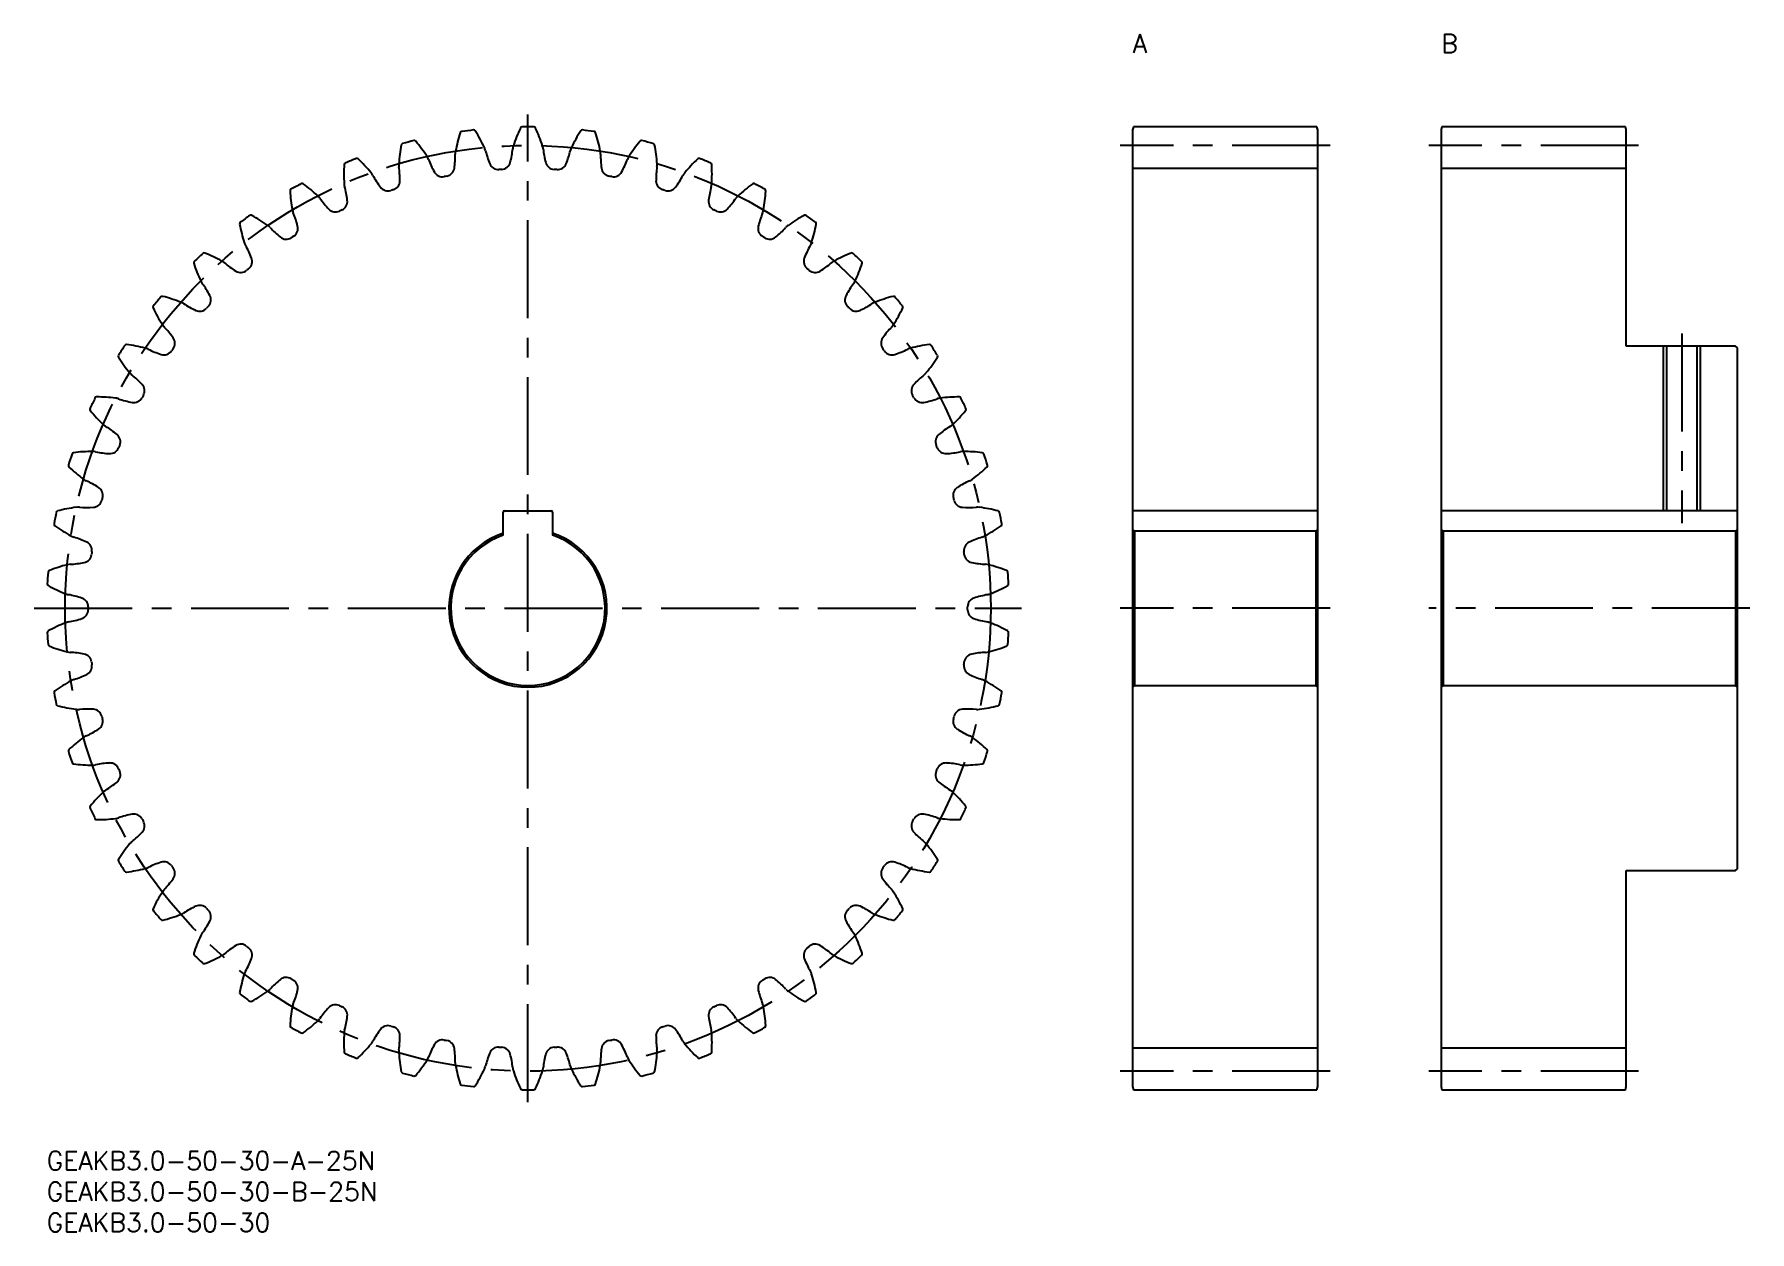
# Model space of a CAD drawing. Extents: x -2 to 276, y -13 to 181.
import ezdxf

# ---------------------------------------------------------------- set-up
doc = ezdxf.new("R2010")
doc.units = 0
doc.header["$LTSCALE"] = 0.5
doc.linetypes.add('CENTER', pattern=[50.8, 31.75, -6.35, 6.35, -6.35])
for name, color, linetype in [('MSM_CENTER', 1, 'CENTER'), ('MSM_CONTINUOUS', 7, 'CONTINUOUS'), ('MSM_NARROW', 5, 'CONTINUOUS'), ('MSM_PART_NUMBER', 7, 'CONTINUOUS')]:
    doc.layers.add(name, color=color, linetype=linetype)
doc.styles.get("Standard").update_dxf_attribs({"font": 'txt.shx', "height": 3, "bigfont": 'bigfont.shx'})

# ---------------------------------------------------------------- blocks, each defined once
blk = doc.blocks.new('*U3')
at = {"layer": 'MSM_PART_NUMBER'}
blk.add_text('GEAKB3.0-50-30-A-25N', height=3, dxfattribs=at).set_placement((0, -3))
blk = doc.blocks.new('*U4')
at = {"layer": 'MSM_PART_NUMBER'}
blk.add_text('GEAKB3.0-50-30-B-25N', height=3, dxfattribs=at).set_placement((0, -8))
blk = doc.blocks.new('*U5')
at = {"layer": 'MSM_PART_NUMBER'}
blk.add_text('GEAKB3.0-50-30', height=3, dxfattribs=at).set_placement((0, -13))
blk = doc.blocks.new('*U6')
at = {"layer": 'MSM_PART_NUMBER'}
blk.add_text('A', height=3, dxfattribs=at).set_placement((176, 178))
blk = doc.blocks.new('*U7')
at = {"layer": 'MSM_PART_NUMBER'}
blk.add_text('B', height=3, dxfattribs=at).set_placement((226, 178))

msp = doc.modelspace()

# ---------------------------------------------------------------- linework, layer by layer
at = {"layer": 'MSM_CENTER'}
for p, q in [((78, 8), (78, 168)), ((208, 163), (174, 163)), ((258, 163), (224, 163)), ((265, 132.5), (265, 101.8)), ((-2, 88), (158, 88)), ((208, 88), (174, 88)), ((276, 88), (224, 88)), ((208, 13), (174, 13)), ((258, 13), (224, 13))]:
    msp.add_line(p, q, dxfattribs=at)
msp.add_circle((78, 88), 75, dxfattribs=at)
at = {"layer": 'MSM_CONTINUOUS'}
for p, q in [((176.13, 166), (176, 165.5)), ((176, 165.5), (176, 10.5)), ((205.87, 166), (176.13, 166)), ((206, 165.5), (205.87, 166)), ((206, 10.5), (206, 165.5)), ((226.13, 166), (226, 165.5)), ((226, 165.5), (226, 10.5)), ((255.87, 166), (226.13, 166)), ((256, 165.5), (255.87, 166)), ((256, 130.5), (256, 165.5)), ((206, 159.25), (176, 159.25)), ((256, 159.25), (226, 159.25)), ((273.7, 130.5), (256, 130.5)), ((262.54, 130.5), (262.54, 103.8)), ((267.46, 130.5), (267.46, 103.8)), ((274, 130.2), (273.7, 130.5)), ((274, 45.8), (274, 130.2)), ((74, 99.84), (74, 103.6)), ((74.2, 103.8), (81.8, 103.8)), ((82, 103.6), (82, 99.84)), ((206, 103.8), (176, 103.8)), ((274, 103.8), (226, 103.8)), ((176, 100.8), (176.3, 100.5)), ((176.3, 100.5), (176.3, 75.5)), ((205.7, 100.5), (176.3, 100.5)), ((205.7, 100.5), (206, 100.8)), ((205.7, 100.5), (205.7, 75.5)), ((226, 100.8), (226.3, 100.5)), ((226.3, 100.5), (226.3, 75.5)), ((273.7, 100.5), (226.3, 100.5)), ((273.7, 100.5), (274, 100.8)), ((273.7, 100.5), (273.7, 75.5)), ((176.3, 75.5), (176, 75.2)), ((176.3, 75.5), (205.7, 75.5)), ((206, 75.2), (205.7, 75.5)), ((226.3, 75.5), (226, 75.2)), ((226.3, 75.5), (273.7, 75.5)), ((274, 75.2), (273.7, 75.5)), ((256, 10.5), (256, 45.5)), ((256, 45.5), (273.7, 45.5)), ((273.7, 45.5), (274, 45.8)), ((206, 16.75), (176, 16.75)), ((256, 16.75), (226, 16.75)), ((176, 10.5), (176.13, 10)), ((176.13, 10), (205.87, 10)), ((205.87, 10), (206, 10.5)), ((226, 10.5), (226.13, 10)), ((226.13, 10), (255.87, 10)), ((255.87, 10), (256, 10.5))]:
    msp.add_line(p, q, dxfattribs=at)
for centre, radius, start, end in [((90.81, 157.31), 25, 161.9413, 169), ((67.32, 164.96), 0.3, 97.8968, 161.9413), ((78, 88), 78, 96.5032, 97.8968), ((69.2, 165.2), 0.3, 32.4587, 96.5032), ((48.36, 151.94), 25, 25.4, 32.4587), ((99.39, 155.15), 25, 154.7413, 161.8), ((77.06, 165.69), 0.3, 90.6968, 154.7413), ((78, 88), 78, 89.3032, 90.6968), ((78.94, 165.69), 0.3, 25.2587, 89.3032), ((56.61, 155.15), 25, 18.2, 25.2587), ((107.64, 151.94), 25, 147.5413, 154.6), ((86.8, 165.2), 0.3, 83.4968, 147.5413), ((78, 88), 78, 82.1032, 83.4968), ((88.68, 164.96), 0.3, 18.0587, 82.1031), ((65.19, 157.31), 25, 11, 18.0587), ((82.02, 158.37), 25, 169.1413, 176.2), ((57.76, 163.02), 0.3, 105.0968, 169.1413), ((78, 88), 78, 103.7032, 105.0968), ((59.59, 163.49), 0.3, 39.6587, 103.7032), ((40.58, 147.72), 25, 32.6, 39.6587), ((50.84, 161.34), 15.38, 352.4165, 0.8511), ((68.7, 161.6), 2.48, 169, 180.8511), ((68.7, 161.6), 2.48, 13.5489, 25.4), ((86.07, 165.79), 15.38, 193.5489, 201.9835), ((60.25, 164.16), 15.38, 345.2165, 353.6511), ((78, 162.19), 2.48, 161.8, 173.6511), ((78, 162.19), 2.48, 6.3489, 18.2), ((95.75, 164.16), 15.38, 186.3489, 194.7835), ((69.93, 165.79), 15.38, 338.0165, 346.4511), ((87.3, 161.6), 2.48, 154.6, 166.4511), ((87.3, 161.6), 2.48, 359.1489, 11), ((105.16, 161.34), 15.38, 179.1489, 187.5835), ((115.42, 147.72), 25, 140.3413, 147.4), ((96.41, 163.49), 0.3, 76.2968, 140.3413), ((78, 88), 78, 74.9032, 76.2968), ((98.24, 163.02), 0.3, 10.8587, 74.9031), ((73.98, 158.37), 25, 3.8, 10.8587), ((73.17, 158.31), 25, 176.3413, 183.4), ((48.52, 159.89), 0.3, 112.2971, 176.3413), ((78, 88), 78, 110.9032, 112.2968), ((50.28, 160.59), 0.3, 46.8587, 110.9032), ((33.39, 142.56), 25, 39.8, 46.8587), ((50.69, 156.98), 2.48, 27.9489, 39.8), ((59.55, 159.86), 2.48, 176.2, 188.0511), ((41.86, 157.36), 15.38, 359.6165, 8.0511), ((59.55, 159.86), 2.48, 20.7489, 32.6), ((76.26, 166.19), 15.38, 200.7489, 209.1835), ((64.13, 159.42), 1.5, 209.1835, 280.9879), ((64.6, 159.51), 1.5, 280.6121, 352.4165), ((73.19, 160.59), 1.5, 201.9835, 273.7879), ((78, 88), 71.25, 93.4121, 93.7879), ((73.67, 160.62), 1.5, 273.4121, 345.2165), ((82.33, 160.62), 1.5, 194.7835, 266.5879), ((78, 88), 71.25, 86.2121, 86.5879), ((82.81, 160.59), 1.5, 266.2121, 338.0165), ((91.4, 159.51), 1.5, 187.5835, 259.3879), ((91.87, 159.42), 1.5, 259.0121, 330.8165), ((79.74, 166.19), 15.38, 330.8165, 339.2511), ((96.45, 159.86), 2.48, 147.4, 159.2511), ((114.14, 157.36), 15.38, 171.9489, 180.3835), ((96.45, 159.86), 2.48, 351.9489, 3.8), ((105.31, 156.98), 2.48, 140.2, 152.0511), ((122.61, 142.56), 25, 133.1413, 140.2), ((105.72, 160.59), 0.3, 69.0968, 133.1413), ((78, 88), 78, 67.7032, 69.0968), ((107.48, 159.89), 0.3, 3.6587, 67.7031), ((82.83, 158.31), 25, 356.6, 3.6587), ((39.74, 155.63), 0.3, 119.4971, 183.5413), ((78, 88), 78, 118.1032, 119.4968), ((41.4, 156.54), 0.3, 54.0587, 118.1032), ((26.9, 136.54), 25, 47, 54.0587), ((50.69, 156.98), 2.48, 183.4, 195.2511), ((33.45, 152.28), 15.38, 6.8165, 15.2511), ((66.47, 165.35), 15.38, 207.9489, 216.3835), ((55.29, 157.12), 1.5, 216.3835, 288.1879), ((78, 88), 71.25, 107.8121, 108.1879), ((55.75, 157.26), 1.5, 287.8121, 359.6165), ((78, 88), 71.25, 100.6121, 100.9879), ((78, 88), 71.25, 79.0121, 79.3879), ((100.25, 157.26), 1.5, 180.3835, 252.1879), ((78, 88), 71.25, 71.8121, 72.1879), ((100.71, 157.12), 1.5, 251.8121, 323.6165), ((89.53, 165.35), 15.38, 323.6165, 332.0511), ((122.55, 152.28), 15.38, 164.7489, 173.1835), ((105.31, 156.98), 2.48, 344.7489, 356.6), ((129.1, 136.54), 25, 125.9413, 133), ((114.6, 156.54), 0.3, 61.8968, 125.9413), ((78, 88), 78, 60.5032, 61.8968), ((116.26, 155.63), 0.3, 356.4588, 60.5032), ((64.4, 157.15), 25, 183.5413, 190.6), ((42.26, 153.01), 2.48, 35.1489, 47), ((56.87, 163.3), 15.38, 215.1489, 223.5835), ((47.24, 153.93), 1.5, 295.0121, 6.8165), ((108.76, 153.93), 1.5, 173.1835, 244.9879), ((99.13, 163.3), 15.38, 316.4165, 324.8511), ((113.74, 153.01), 2.48, 133, 144.8511), ((91.6, 157.15), 25, 349.4, 356.4587), ((31.57, 150.3), 0.3, 126.6971, 190.7413), ((55.84, 154.9), 25, 190.7413, 197.8), ((78, 88), 78, 125.3032, 126.6968), ((33.1, 151.41), 0.3, 61.2588, 125.3032), ((21.22, 129.75), 25, 54.2, 61.2587), ((42.26, 153.01), 2.48, 190.6, 202.4511), ((25.75, 146.19), 15.38, 14.0165, 22.4511), ((46.81, 153.72), 1.5, 223.5835, 295.3879), ((78, 88), 71.25, 115.0121, 115.3879), ((78, 88), 71.25, 64.6121, 64.9879), ((109.19, 153.72), 1.5, 244.6121, 316.4165), ((130.25, 146.19), 15.38, 157.5489, 165.9835), ((113.74, 153.01), 2.48, 337.5489, 349.4), ((134.78, 129.75), 25, 118.7413, 125.8), ((122.9, 151.41), 0.3, 54.6968, 118.7413), ((78, 88), 78, 53.3032, 54.6968), ((100.16, 154.9), 25, 342.2, 349.2587), ((124.43, 150.3), 0.3, 349.2588, 53.3032), ((34.39, 148.02), 2.48, 42.3489, 54.2), ((47.6, 160.05), 15.38, 222.3489, 230.7835), ((38.82, 149.3), 1.5, 230.7835, 302.5879), ((78, 88), 71.25, 122.2121, 122.5879), ((39.22, 149.55), 1.5, 302.2121, 14.0165), ((116.78, 149.55), 1.5, 165.9835, 237.7879), ((78, 88), 71.25, 57.4121, 57.7879), ((117.18, 149.3), 1.5, 237.4121, 309.2165), ((108.4, 160.05), 15.38, 309.2165, 317.6511), ((121.61, 148.02), 2.48, 125.8, 137.6511), ((78, 88), 78, 132.5032, 133.8968), ((25.5, 145.28), 0.3, 68.4587, 132.5032), ((16.43, 122.31), 25, 61.4, 68.4587), ((34.39, 148.02), 2.48, 197.8, 209.6511), ((18.87, 139.18), 15.38, 21.2165, 29.6511), ((31.81, 144.21), 1.5, 309.4121, 21.2165), ((124.19, 144.21), 1.5, 158.7835, 230.5879), ((137.13, 139.18), 15.38, 150.3489, 158.7835), ((121.61, 148.02), 2.48, 330.3489, 342.2), ((139.57, 122.31), 25, 111.5413, 118.6), ((130.5, 145.28), 0.3, 47.4968, 111.5413), ((78, 88), 78, 46.1032, 47.4968), ((24.13, 143.99), 0.3, 133.8971, 197.9413), ((47.62, 151.6), 25, 197.9413, 205), ((27.21, 142.08), 2.48, 49.5489, 61.4), ((38.8, 155.68), 15.38, 229.5489, 237.9835), ((31.44, 143.9), 1.5, 237.9835, 309.7879), ((78, 88), 71.25, 129.4121, 129.7879), ((78, 88), 71.25, 50.2121, 50.5879), ((124.56, 143.9), 1.5, 230.2121, 302.0165), ((117.2, 155.68), 15.38, 302.0165, 310.4511), ((128.79, 142.08), 2.48, 118.6, 130.4511), ((108.38, 151.6), 25, 335, 342.0587), ((131.87, 143.99), 0.3, 342.0587, 46.1032), ((27.21, 142.08), 2.48, 205, 216.8511), ((12.92, 131.37), 15.38, 28.4165, 36.8511), ((143.08, 131.37), 15.38, 143.1489, 151.5835), ((128.79, 142.08), 2.48, 323.1489, 335), ((17.53, 136.8), 0.3, 141.0971, 205.1413), ((39.89, 147.29), 25, 205.1413, 212.2), ((78, 88), 78, 139.7032, 141.0968), ((18.74, 138.25), 0.3, 75.6587, 139.7032), ((12.62, 114.32), 25, 68.6, 75.6587), ((20.84, 135.29), 2.48, 56.7489, 68.6), ((30.63, 150.23), 15.38, 236.7489, 245.1835), ((24.8, 137.63), 1.5, 245.1835, 316.9879), ((78, 88), 71.25, 136.6121, 136.9879), ((25.13, 137.97), 1.5, 316.6121, 28.4165), ((130.87, 137.97), 1.5, 151.5835, 223.3879), ((78, 88), 71.25, 43.0121, 43.3879), ((131.2, 137.63), 1.5, 223.0121, 294.8165), ((125.37, 150.23), 15.38, 294.8165, 303.2511), ((135.16, 135.29), 2.48, 111.4, 123.2511), ((143.38, 114.32), 25, 104.3413, 111.4), ((137.26, 138.25), 0.3, 40.2968, 104.3413), ((116.11, 147.29), 25, 327.8, 334.8587), ((78, 88), 78, 38.9032, 40.2968), ((138.47, 136.8), 0.3, 334.8587, 38.9032), ((20.84, 135.29), 2.48, 212.2, 224.0511), ((8, 122.87), 15.38, 35.6165, 44.0511), ((148, 122.87), 15.38, 135.9489, 144.3835), ((135.16, 135.29), 2.48, 315.9489, 327.8), ((12.91, 130.43), 0.3, 82.8587, 146.9032), ((9.84, 105.92), 25, 75.8, 82.8587), ((19.28, 130.95), 1.5, 323.8121, 35.6165), ((136.72, 130.95), 1.5, 144.3835, 216.1879), ((146.16, 105.92), 25, 97.1413, 104.2), ((143.09, 130.43), 0.3, 33.0968, 97.1413), ((11.89, 128.83), 0.3, 148.2968, 212.3413), ((78, 88), 78, 146.9032, 148.2968), ((32.76, 142.05), 25, 212.3413, 219.4), ((15.36, 127.75), 2.48, 63.9489, 75.8), ((23.21, 143.8), 15.38, 243.9489, 252.3835), ((19, 130.57), 1.5, 252.3835, 324.1879), ((78, 88), 71.25, 143.8121, 144.1879), ((78, 88), 71.25, 35.8121, 36.1879), ((137, 130.57), 1.5, 215.8121, 287.6165), ((132.79, 143.8), 15.38, 287.6165, 296.0511), ((140.64, 127.75), 2.48, 104.2, 116.0511), ((123.24, 142.05), 25, 320.6, 327.6587), ((78, 88), 78, 31.7032, 33.0968), ((144.11, 128.83), 0.3, 327.6587, 31.7032), ((15.36, 127.75), 2.48, 219.4, 231.2511), ((4.18, 113.82), 15.38, 42.8165, 51.2511), ((151.82, 113.82), 15.38, 128.7489, 137.1835), ((140.64, 127.75), 2.48, 308.7489, 320.6), ((78, 88), 71.25, 151.0121, 151.3879), ((14.36, 123.26), 1.5, 331.0121, 42.8165), ((141.64, 123.26), 1.5, 137.1835, 208.9879), ((78, 88), 71.25, 28.6121, 28.9879), ((7.3, 120.23), 0.3, 155.4968, 219.5413), ((78, 88), 78, 154.1032, 155.4968), ((26.35, 135.95), 25, 219.5413, 226.6), ((8.1, 121.94), 0.3, 90.0587, 154.1032), ((8.13, 97.24), 25, 83, 90.0587), ((10.87, 119.59), 2.48, 71.1489, 83), ((16.64, 136.49), 15.38, 251.1489, 259.5835), ((14.13, 122.84), 1.5, 259.5835, 331.3879), ((141.87, 122.84), 1.5, 208.6121, 280.4165), ((139.36, 136.49), 15.38, 280.4165, 288.8511), ((145.13, 119.59), 2.48, 97, 108.8511), ((147.87, 97.24), 25, 89.9413, 97), ((129.65, 135.95), 25, 313.4, 320.4587), ((147.9, 121.94), 0.3, 25.8968, 89.9413), ((78, 88), 78, 24.5032, 25.8968), ((148.7, 120.23), 0.3, 320.4588, 24.5032), ((10.87, 119.59), 2.48, 226.6, 238.4511), ((1.53, 104.36), 15.38, 50.0165, 58.4511), ((154.47, 104.36), 15.38, 121.5489, 129.9835), ((145.13, 119.59), 2.48, 301.5489, 313.4), ((10.27, 114.56), 1.5, 266.7835, 338.5879), ((10.45, 115), 1.5, 338.2121, 50.0165), ((78, 88), 71.25, 158.2121, 158.5879), ((145.55, 115), 1.5, 129.9835, 201.7879), ((78, 88), 71.25, 21.4121, 21.7879), ((145.73, 114.56), 1.5, 201.4121, 273.2165), ((78, 88), 78, 161.3032, 162.6968), ((4.4, 112.91), 0.3, 97.2587, 161.3032), ((7.52, 88.41), 25, 90.2, 97.2587), ((7.44, 110.93), 2.48, 78.3489, 90.2), ((11.05, 128.42), 15.38, 258.3489, 266.7835), ((144.95, 128.42), 15.38, 273.2165, 281.6511), ((148.56, 110.93), 2.48, 89.8, 101.6511), ((148.48, 88.41), 25, 82.7413, 89.8), ((151.6, 112.91), 0.3, 18.6968, 82.7413), ((78, 88), 78, 17.3032, 18.6968), ((3.82, 111.11), 0.3, 162.6968, 226.7413), ((20.74, 129.1), 25, 226.7413, 233.8), ((7.44, 110.93), 2.48, 233.8, 245.6511), ((0.08, 94.65), 15.38, 57.2165, 65.6511), ((155.92, 94.65), 15.38, 114.3489, 122.7835), ((148.56, 110.93), 2.48, 294.3489, 306.2), ((135.26, 129.1), 25, 306.2, 313.2587), ((152.18, 111.11), 0.3, 313.2588, 17.3032), ((7.6, 106.32), 1.5, 345.4121, 57.2165), ((78, 88), 71.25, 165.4121, 165.7879), ((148.4, 106.32), 1.5, 122.7835, 194.5879), ((78, 88), 71.25, 14.2121, 14.5879), ((78, 88), 78, 168.5032, 169.8968), ((1.86, 103.49), 0.3, 104.4587, 168.5032), ((8.03, 79.57), 25, 97.4, 104.4587), ((5.13, 101.9), 2.48, 85.5489, 97.4), ((6.51, 119.71), 15.38, 265.5489, 273.9835), ((7.48, 105.86), 1.5, 273.9835, 345.7879), ((74.2, 103.6), 0.2, 90, 180), ((81.8, 103.6), 0.2, 0, 90), ((148.52, 105.86), 1.5, 194.2121, 266.0165), ((149.49, 119.71), 15.38, 266.0165, 274.4511), ((150.87, 101.9), 2.48, 82.6, 94.4511), ((147.97, 79.57), 25, 75.5413, 82.6), ((154.14, 103.49), 0.3, 11.4968, 75.5413), ((78, 88), 78, 10.1032, 11.4968), ((1.5, 101.63), 0.3, 169.8968, 233.9413), ((16.04, 121.6), 25, 233.9413, 241), ((78, 88), 12.8, 108.21, 71.79), ((139.96, 121.6), 25, 299, 306.0587), ((154.5, 101.63), 0.3, 306.0587, 10.1032), ((5.13, 101.9), 2.48, 241, 252.8511), ((-0.14, 84.83), 15.38, 64.4165, 72.8511), ((5.85, 97.35), 1.5, 352.6121, 64.4165), ((78, 88), 12.5, 108.6629, 71.3371), ((150.15, 97.35), 1.5, 115.5835, 187.3879), ((156.14, 84.83), 15.38, 107.1489, 115.5835), ((150.87, 101.9), 2.48, 287.1489, 299), ((9.63, 70.87), 25, 104.6, 111.6587), ((3.96, 92.66), 2.48, 92.7489, 104.6), ((3.1, 110.5), 15.38, 272.7489, 281.1835), ((5.79, 96.88), 1.5, 281.1835, 352.9879), ((78, 88), 71.25, 172.6121, 172.9879), ((78, 88), 71.25, 7.0121, 7.3879), ((150.21, 96.88), 1.5, 187.0121, 258.8165), ((152.9, 110.5), 15.38, 258.8165, 267.2511), ((152.04, 92.66), 2.48, 75.4, 87.2511), ((146.37, 70.87), 25, 68.3413, 75.4), ((78, 88), 78, 175.7032, 177.0968), ((0.4, 91.94), 0.3, 177.0968, 241.1413), ((0.52, 93.82), 0.3, 111.6587, 175.7032), ((155.48, 93.82), 0.3, 4.2968, 68.3413), ((155.6, 91.94), 0.3, 298.8587, 2.9032), ((78, 88), 78, 2.9032, 4.2968), ((12.32, 113.57), 25, 241.1413, 248.2), ((3.96, 92.66), 2.48, 248.2, 260.0511), ((0.87, 75.06), 15.38, 71.6165, 80.0511), ((5.25, 88.24), 1.5, 359.8121, 71.6165), ((150.75, 88.24), 1.5, 108.3835, 180.1879), ((155.13, 75.06), 15.38, 99.9489, 108.3835), ((152.04, 92.66), 2.48, 279.9489, 291.8), ((143.68, 113.57), 25, 291.8, 298.8587), ((0.87, 100.94), 15.38, 279.9489, 288.3835), ((5.25, 87.76), 1.5, 288.3835, 0.1879), ((78, 88), 71.25, 179.8121, 180.1879), ((78, 88), 71.25, 359.8121, 0.1879), ((150.75, 87.76), 1.5, 179.8121, 251.6165), ((155.13, 100.94), 15.38, 251.6165, 260.0511), ((0.4, 84.06), 0.3, 118.8587, 182.9032), ((78, 88), 78, 182.9032, 184.2968), ((12.32, 62.43), 25, 111.8, 118.8587), ((3.96, 83.34), 2.48, 99.9489, 111.8), ((152.04, 83.34), 2.48, 68.2, 80.0511), ((143.68, 62.43), 25, 61.1413, 68.2), ((155.6, 84.06), 0.3, 357.0968, 61.1413), ((78, 88), 78, 355.7032, 357.0968), ((0.52, 82.18), 0.3, 184.2968, 248.3413), ((9.63, 105.13), 25, 248.3413, 255.4), ((3.96, 83.34), 2.48, 255.4, 267.2511), ((3.1, 65.5), 15.38, 78.8165, 87.2511), ((152.9, 65.5), 15.38, 92.7489, 101.1835), ((152.04, 83.34), 2.48, 272.7489, 284.6), ((146.37, 105.13), 25, 284.6, 291.6587), ((155.48, 82.18), 0.3, 291.6587, 355.7032), ((5.79, 79.12), 1.5, 7.0121, 78.8165), ((5.85, 78.65), 1.5, 295.5835, 7.3879), ((78, 88), 71.25, 187.0121, 187.3879), ((150.15, 78.65), 1.5, 172.6121, 244.4165), ((78, 88), 71.25, 352.6121, 352.9879), ((150.21, 79.12), 1.5, 101.1835, 172.9879), ((16.04, 54.4), 25, 119, 126.0587), ((5.13, 74.1), 2.48, 107.1489, 119), ((-0.14, 91.17), 15.38, 287.1489, 295.5835), ((156.14, 91.17), 15.38, 244.4165, 252.8511), ((150.87, 74.1), 2.48, 61, 72.8511), ((139.96, 54.4), 25, 53.9413, 61), ((1.5, 74.37), 0.3, 126.0587, 190.1032), ((78, 88), 78, 190.1032, 191.4968), ((1.86, 72.51), 0.3, 191.4968, 255.5413), ((154.14, 72.51), 0.3, 284.4587, 348.5032), ((78, 88), 78, 348.5032, 349.8968), ((154.5, 74.37), 0.3, 349.8968, 53.9413), ((8.03, 96.43), 25, 255.5413, 262.6), ((5.13, 74.1), 2.48, 262.6, 274.4511), ((6.51, 56.29), 15.38, 86.0165, 94.4511), ((7.48, 70.14), 1.5, 14.2121, 86.0165), ((7.6, 69.68), 1.5, 302.7835, 14.5879), ((78, 88), 71.25, 194.2121, 194.5879), ((148.4, 69.68), 1.5, 165.4121, 237.2165), ((78, 88), 71.25, 345.4121, 345.7879), ((148.52, 70.14), 1.5, 93.9835, 165.7879), ((149.49, 56.29), 15.38, 85.5489, 93.9835), ((150.87, 74.1), 2.48, 265.5489, 277.4), ((147.97, 96.43), 25, 277.4, 284.4587), ((20.74, 46.9), 25, 126.2, 133.2587), ((7.44, 65.07), 2.48, 114.3489, 126.2), ((0.08, 81.35), 15.38, 294.3489, 302.7835), ((155.92, 81.35), 15.38, 237.2165, 245.6511), ((148.56, 65.07), 2.48, 53.8, 65.6511), ((135.26, 46.9), 25, 46.7413, 53.8), ((3.82, 64.89), 0.3, 133.2587, 197.3032), ((78, 88), 78, 197.3032, 198.6968), ((78, 88), 78, 341.3032, 342.6968), ((152.18, 64.89), 0.3, 342.6968, 46.7413), ((4.4, 63.09), 0.3, 198.6968, 262.7413), ((7.52, 87.59), 25, 262.7413, 269.8), ((7.44, 65.07), 2.48, 269.8, 281.6511), ((11.05, 47.58), 15.38, 93.2165, 101.6511), ((10.27, 61.44), 1.5, 21.4121, 93.2165), ((10.45, 61), 1.5, 309.9835, 21.7879), ((78, 88), 71.25, 201.4121, 201.7879), ((145.55, 61), 1.5, 158.2121, 230.0165), ((78, 88), 71.25, 338.2121, 338.5879), ((145.73, 61.44), 1.5, 86.7835, 158.5879), ((144.95, 47.58), 15.38, 78.3489, 86.7835), ((148.56, 65.07), 2.48, 258.3489, 270.2), ((148.48, 87.59), 25, 270.2, 277.2587), ((151.6, 63.09), 0.3, 277.2587, 341.3032), ((10.87, 56.41), 2.48, 121.5489, 133.4), ((1.53, 71.64), 15.38, 301.5489, 309.9835), ((154.47, 71.64), 15.38, 230.0165, 238.4511), ((145.13, 56.41), 2.48, 46.6, 58.4511), ((7.3, 55.77), 0.3, 140.4587, 204.5032), ((78, 88), 78, 204.5032, 205.8968), ((26.35, 40.05), 25, 133.4, 140.4587), ((129.65, 40.05), 25, 39.5413, 46.6), ((78, 88), 78, 334.1032, 335.4968), ((148.7, 55.77), 0.3, 335.4968, 39.5413), ((8.1, 54.06), 0.3, 205.8968, 269.9413), ((8.13, 78.76), 25, 269.9413, 277), ((10.87, 56.41), 2.48, 277, 288.8511), ((16.64, 39.51), 15.38, 100.4165, 108.8511), ((14.13, 53.16), 1.5, 28.6121, 100.4165), ((78, 88), 71.25, 208.6121, 208.9879), ((14.36, 52.74), 1.5, 317.1835, 28.9879), ((141.64, 52.74), 1.5, 151.0121, 222.8165), ((78, 88), 71.25, 331.0121, 331.3879), ((141.87, 53.16), 1.5, 79.5835, 151.3879), ((139.36, 39.51), 15.38, 71.1489, 79.5835), ((145.13, 56.41), 2.48, 251.1489, 263), ((147.87, 78.76), 25, 263, 270.0587), ((147.9, 54.06), 0.3, 270.0587, 334.1032), ((15.36, 48.25), 2.48, 128.7489, 140.6), ((4.18, 62.18), 15.38, 308.7489, 317.1835), ((151.82, 62.18), 15.38, 222.8165, 231.2511), ((140.64, 48.25), 2.48, 39.4, 51.2511), ((11.89, 47.17), 0.3, 147.6587, 211.7031), ((32.76, 33.95), 25, 140.6, 147.6587), ((123.24, 33.95), 25, 32.3413, 39.4), ((144.11, 47.17), 0.3, 328.2968, 32.3413), ((78, 88), 78, 211.7032, 213.0968), ((12.91, 45.57), 0.3, 213.0968, 277.1413), ((9.84, 70.08), 25, 277.1413, 284.2), ((15.36, 48.25), 2.48, 284.2, 296.0511), ((23.21, 32.2), 15.38, 107.6165, 116.0511), ((19, 45.43), 1.5, 35.8121, 107.6165), ((78, 88), 71.25, 215.8121, 216.1879), ((19.28, 45.05), 1.5, 324.3835, 36.1879), ((136.72, 45.05), 1.5, 143.8121, 215.6165), ((78, 88), 71.25, 323.8121, 324.1879), ((137, 45.43), 1.5, 72.3835, 144.1879), ((132.79, 32.2), 15.38, 63.9489, 72.3835), ((140.64, 48.25), 2.48, 243.9489, 255.8), ((146.16, 70.08), 25, 255.8, 262.8587), ((143.09, 45.57), 0.3, 262.8587, 326.9032), ((78, 88), 78, 326.9032, 328.2968), ((39.89, 28.71), 25, 147.8, 154.8587), ((20.84, 40.71), 2.48, 135.9489, 147.8), ((8, 53.13), 15.38, 315.9489, 324.3835), ((148, 53.13), 15.38, 215.6165, 224.0511), ((135.16, 40.71), 2.48, 32.2, 44.0511), ((116.11, 28.71), 25, 25.1413, 32.2), ((17.53, 39.2), 0.3, 154.8587, 218.9031), ((78, 88), 78, 218.9032, 220.2968), ((30.63, 25.77), 15.38, 114.8165, 123.2511), ((24.8, 38.37), 1.5, 43.0121, 114.8165), ((78, 88), 71.25, 223.0121, 223.3879), ((25.13, 38.03), 1.5, 331.5835, 43.3879), ((130.87, 38.03), 1.5, 136.6121, 208.4165), ((78, 88), 71.25, 316.6121, 316.9879), ((131.2, 38.37), 1.5, 65.1835, 136.9879), ((125.37, 25.77), 15.38, 56.7489, 65.1835), ((78, 88), 78, 319.7032, 321.0968), ((138.47, 39.2), 0.3, 321.0968, 25.1413), ((18.74, 37.75), 0.3, 220.2968, 284.3413), ((12.62, 61.68), 25, 284.3413, 291.4), ((20.84, 40.71), 2.48, 291.4, 303.2511), ((12.92, 44.63), 15.38, 323.1489, 331.5835), ((143.08, 44.63), 15.38, 208.4165, 216.8511), ((135.16, 40.71), 2.48, 236.7489, 248.6), ((143.38, 61.68), 25, 248.6, 255.6587), ((137.26, 37.75), 0.3, 255.6587, 319.7032), ((47.62, 24.4), 25, 155, 162.0587), ((27.21, 33.92), 2.48, 143.1489, 155), ((38.8, 20.32), 15.38, 122.0165, 130.4511), ((31.44, 32.1), 1.5, 50.2121, 122.0165), ((124.56, 32.1), 1.5, 57.9835, 129.7879), ((117.2, 20.32), 15.38, 49.5489, 57.9835), ((128.79, 33.92), 2.48, 25, 36.8511), ((108.38, 24.4), 25, 17.9413, 25), ((24.13, 32.01), 0.3, 162.0587, 226.1031), ((78, 88), 78, 226.1032, 227.4968), ((16.43, 53.69), 25, 291.5413, 298.6), ((27.21, 33.92), 2.48, 298.6, 310.4511), ((18.87, 36.82), 15.38, 330.3489, 338.7835), ((78, 88), 71.25, 230.2121, 230.5879), ((31.81, 31.79), 1.5, 338.7835, 50.5879), ((124.19, 31.79), 1.5, 129.4121, 201.2165), ((137.13, 36.82), 15.38, 201.2165, 209.6511), ((78, 88), 71.25, 309.4121, 309.7879), ((128.79, 33.92), 2.48, 229.5489, 241.4), ((139.57, 53.69), 25, 241.4, 248.4587), ((78, 88), 78, 312.5032, 313.8968), ((131.87, 32.01), 0.3, 313.8971, 17.9413), ((25.5, 30.72), 0.3, 227.4968, 291.5413), ((55.84, 21.1), 25, 162.2, 169.2587), ((34.39, 27.98), 2.48, 150.3489, 162.2), ((47.6, 15.95), 15.38, 129.2165, 137.6511), ((38.82, 26.7), 1.5, 57.4121, 129.2165), ((78, 88), 71.25, 237.4121, 237.7879), ((78, 88), 71.25, 302.2121, 302.5879), ((117.18, 26.7), 1.5, 50.7835, 122.5879), ((108.4, 15.95), 15.38, 42.3489, 50.7835), ((121.61, 27.98), 2.48, 17.8, 29.6511), ((100.16, 21.1), 25, 10.7413, 17.8), ((130.5, 30.72), 0.3, 248.4587, 312.5032), ((31.57, 25.7), 0.3, 169.2587, 233.3032), ((78, 88), 78, 233.3032, 234.6968), ((21.22, 46.25), 25, 298.7413, 305.8), ((34.39, 27.98), 2.48, 305.8, 317.6511), ((25.75, 29.81), 15.38, 337.5489, 345.9835), ((39.22, 26.45), 1.5, 345.9835, 57.7879), ((116.78, 26.45), 1.5, 122.2121, 194.0165), ((130.25, 29.81), 15.38, 194.0165, 202.4511), ((121.61, 27.98), 2.48, 222.3489, 234.2), ((134.78, 46.25), 25, 234.2, 241.2587), ((78, 88), 78, 305.3032, 306.6968), ((124.43, 25.7), 0.3, 306.6971, 10.7413), ((33.1, 24.59), 0.3, 234.6968, 298.7413), ((64.4, 18.85), 25, 169.4, 176.4587), ((42.26, 22.99), 2.48, 157.5489, 169.4), ((56.87, 12.7), 15.38, 136.4165, 144.8511), ((46.81, 22.28), 1.5, 64.6121, 136.4165), ((78, 88), 71.25, 244.6121, 244.9879), ((47.24, 22.07), 1.5, 353.1835, 64.9879), ((108.76, 22.07), 1.5, 115.0121, 186.8165), ((78, 88), 71.25, 295.0121, 295.3879), ((109.19, 22.28), 1.5, 43.5835, 115.3879), ((99.13, 12.7), 15.38, 35.1489, 43.5835), ((113.74, 22.99), 2.48, 10.6, 22.4511), ((91.6, 18.85), 25, 3.5413, 10.6), ((122.9, 24.59), 0.3, 241.2587, 305.3032), ((39.74, 20.37), 0.3, 176.4587, 240.5032), ((78, 88), 78, 240.5032, 241.8968), ((26.9, 39.46), 25, 305.9413, 313), ((42.26, 22.99), 2.48, 313, 324.8511), ((50.69, 19.02), 2.48, 164.7489, 176.6), ((33.45, 23.72), 15.38, 344.7489, 353.1835), ((66.47, 10.65), 15.38, 143.6165, 152.0511), ((55.29, 18.88), 1.5, 71.8121, 143.6165), ((78, 88), 71.25, 251.8121, 252.1879), ((55.75, 18.74), 1.5, 0.3835, 72.1879), ((100.25, 18.74), 1.5, 107.8121, 179.6165), ((78, 88), 71.25, 287.8121, 288.1879), ((100.71, 18.88), 1.5, 36.3835, 108.1879), ((89.53, 10.65), 15.38, 27.9489, 36.3835), ((122.55, 23.72), 15.38, 186.8165, 195.2511), ((105.31, 19.02), 2.48, 3.4, 15.2511), ((113.74, 22.99), 2.48, 215.1489, 227), ((129.1, 39.46), 25, 227, 234.0587), ((78, 88), 78, 298.1032, 299.4968), ((116.26, 20.37), 0.3, 299.4971, 3.5413), ((41.4, 19.46), 0.3, 241.8968, 305.9413), ((73.17, 17.69), 25, 176.6, 183.6587), ((33.39, 33.44), 25, 313.1413, 320.2), ((50.69, 19.02), 2.48, 320.2, 332.0511), ((41.86, 18.64), 15.38, 351.9489, 0.3835), ((76.26, 9.81), 15.38, 150.8165, 159.2511), ((64.13, 16.58), 1.5, 79.0121, 150.8165), ((78, 88), 71.25, 259.0121, 259.3879), ((64.6, 16.49), 1.5, 7.5835, 79.3879), ((50.84, 14.66), 15.38, 359.1489, 7.5835), ((73.19, 15.41), 1.5, 86.2121, 158.0165), ((78, 88), 71.25, 266.2121, 266.5879), ((73.67, 15.38), 1.5, 14.7835, 86.5879), ((82.33, 15.38), 1.5, 93.4121, 165.2165), ((78, 88), 71.25, 273.4121, 273.7879), ((82.81, 15.41), 1.5, 21.9835, 93.7879), ((105.16, 14.66), 15.38, 172.4165, 180.8511), ((91.4, 16.49), 1.5, 100.6121, 172.4165), ((78, 88), 71.25, 280.6121, 280.9879), ((91.87, 16.58), 1.5, 29.1835, 100.9879), ((79.74, 9.81), 15.38, 20.7489, 29.1835), ((114.14, 18.64), 15.38, 179.6165, 188.0511), ((105.31, 19.02), 2.48, 207.9489, 219.8), ((122.61, 33.44), 25, 219.8, 226.8587), ((82.83, 17.69), 25, 356.3413, 3.4), ((114.6, 19.46), 0.3, 234.0587, 298.1032), ((48.52, 16.11), 0.3, 183.6587, 247.7032), ((78, 88), 78, 247.7032, 249.0968), ((50.28, 15.41), 0.3, 249.0968, 313.1413), ((59.55, 16.14), 2.48, 171.9489, 183.8), ((82.02, 17.63), 25, 183.8, 190.8587), ((40.58, 28.28), 25, 320.3413, 327.4), ((59.55, 16.14), 2.48, 327.4, 339.2511), ((68.7, 14.4), 2.48, 179.1489, 191), ((90.81, 18.69), 25, 191, 198.0587), ((86.07, 10.21), 15.38, 158.0165, 166.4511), ((60.25, 11.84), 15.38, 6.3489, 14.7835), ((95.75, 11.84), 15.38, 165.2165, 173.6511), ((69.93, 10.21), 15.38, 13.5489, 21.9835), ((65.19, 18.69), 25, 341.9413, 349), ((87.3, 14.4), 2.48, 349, 0.8511), ((96.45, 16.14), 2.48, 200.7489, 212.6), ((115.42, 28.28), 25, 212.6, 219.6587), ((73.98, 17.63), 25, 349.1413, 356.2), ((96.45, 16.14), 2.48, 356.2, 8.0511), ((105.72, 15.41), 0.3, 226.8587, 290.9032), ((78, 88), 78, 290.9032, 292.2968), ((107.48, 16.11), 0.3, 292.2968, 356.3413), ((57.76, 12.98), 0.3, 190.8587, 254.9032), ((78, 88), 78, 254.9032, 256.2968), ((59.59, 12.51), 0.3, 256.2968, 320.3413), ((48.36, 24.06), 25, 327.5413, 334.6), ((68.7, 14.4), 2.48, 334.6, 346.4511), ((78, 13.81), 2.48, 186.3489, 198.2), ((99.39, 20.85), 25, 198.2, 205.2587), ((56.61, 20.85), 25, 334.7413, 341.8), ((78, 13.81), 2.48, 341.8, 353.6511), ((87.3, 14.4), 2.48, 193.5489, 205.4), ((107.64, 24.06), 25, 205.4, 212.4587), ((96.41, 12.51), 0.3, 219.6587, 283.7032), ((78, 88), 78, 283.7032, 285.0968), ((98.24, 12.98), 0.3, 285.0968, 349.1413), ((67.32, 11.04), 0.3, 198.0587, 262.1032), ((78, 88), 78, 262.1032, 263.4968), ((69.2, 10.8), 0.3, 263.4968, 327.5413), ((77.06, 10.31), 0.3, 205.2587, 269.3032), ((78, 88), 78, 269.3032, 270.6968), ((78.94, 10.31), 0.3, 270.6968, 334.7413), ((86.8, 10.8), 0.3, 212.4587, 276.5032), ((78, 88), 78, 276.5032, 277.8968), ((88.68, 11.04), 0.3, 277.8968, 341.9413)]:
    msp.add_arc(centre, radius, start, end, dxfattribs=at)
at = {"layer": 'MSM_NARROW'}
for p, q in [((262, 130.5), (262, 103.8)), ((268, 130.5), (268, 103.8))]:
    msp.add_line(p, q, dxfattribs=at)

# ---------------------------------------------------------------- block references
at = {"layer": 'MSM_CONTINUOUS'}
for name in ['*U6', '*U7', '*U3', '*U4', '*U5']:
    msp.add_blockref(name, (0, 0), dxfattribs=at)

doc.saveas('drawing.dxf')
